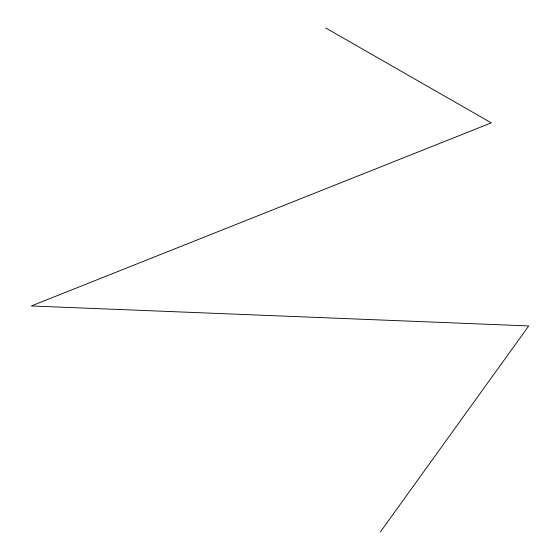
<?xml version="1.0" encoding="UTF-8"?>
<svg xmlns="http://www.w3.org/2000/svg" width="560" height="560" viewBox="0 0 560 560"><rect width="100%" height="100%" fill="white"/><g stroke="black" fill="none" stroke-linecap="round" stroke-linejoin="round"><path stroke-width="0.84" d="M380.331 532L528.717 325.934L31.283 305.97L491.295 122.864L325.745 28"/></g></svg>
